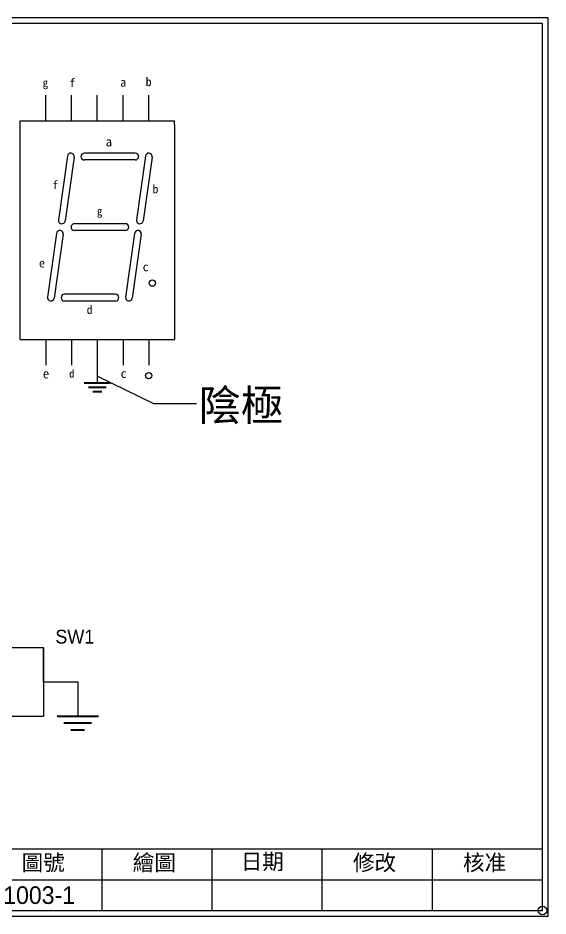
# Model space of a CAD drawing. Extents: x 275 to 562, y 265 to 469.
# Drawn here: x 441.5 to 561.9, y 264.9 to 468.9 of the extents above; entities that cross this region are included whole.
import ezdxf

# ---------------------------------------------------------------- set-up
doc = ezdxf.new("R2010")
doc.units = 0
doc.layers.get('0').update_dxf_attribs({"linetype": 'CONTINUOUS'})
doc.layers.add('圖框層', color=7, linetype='CONTINUOUS')
doc.layers.add('標尺寸層', color=3, linetype='CONTINUOUS')
doc.styles.add('CNS', font='')
doc.styles.add('STSL', font='kaiu.ttf')
doc.styles.get('CNS').set_extended_font_data('PMingLiU')

msp = doc.modelspace()

# ---------------------------------------------------------------- linework, layer by layer
for p, q in [((452.77, 437.54), (450.74, 423.05)), ((454.3, 437.32), (452.26, 422.83)), ((468.17, 438.2), (456.62, 438.2)), ((468.17, 436.66), (456.62, 436.66)), ((470.49, 437.54), (468.45, 423.05)), ((472.01, 437.32), (469.98, 422.83)), ((465.92, 422.18), (454.37, 422.18)), ((465.92, 420.64), (454.37, 420.64)), ((450.31, 419.99), (448.27, 405.5)), ((451.83, 419.78), (449.8, 405.29)), ((468.02, 419.99), (465.99, 405.5)), ((469.55, 419.78), (467.51, 405.29)), ((463.67, 406.17), (452.12, 406.17)), ((463.67, 404.63), (452.12, 404.63))]:
    msp.add_line(p, q)
at = {"color": 7}
msp.add_circle((560.65, 266.2), 1, dxfattribs=at)
for centre, start, end in [((453.54, 437.43), 352, 172), ((456.62, 437.43), 90, 270), ((468.17, 437.43), 270, 90), ((471.25, 437.43), 352, 172), ((451.5, 422.94), 172, 352), ((469.21, 422.94), 172, 352), ((451.07, 419.89), 352, 172), ((454.37, 421.41), 90, 270), ((465.92, 421.41), 270, 90), ((468.79, 419.89), 352, 172), ((452.12, 405.4), 90, 270), ((463.67, 405.4), 270, 90), ((449.03, 405.4), 172, 352), ((466.75, 405.4), 172, 352)]:
    msp.add_arc(centre, 0.77, start, end)
at = {"layer": '圖框層', "color": 7}
for p, q in [((561.9, 468.91), (274.9, 468.91)), ((560.65, 467.66), (276.15, 467.66)), ((560.65, 266.2), (560.65, 467.66)), ((561.9, 264.95), (561.9, 468.91)), ((276.15, 280.2), (560.65, 280.2)), ((460.65, 266.2), (460.65, 280.2)), ((485.65, 266.2), (485.65, 280.2)), ((510.65, 266.2), (510.65, 280.2)), ((535.65, 266.2), (535.65, 280.2)), ((410.65, 273.2), (560.65, 273.2)), ((276.15, 266.2), (560.65, 266.2)), ((274.9, 264.95), (561.9, 264.95))]:
    msp.add_line(p, q, dxfattribs=at)
at = {"layer": '標尺寸層', "color": 7}
for p, q in [((447.87, 445.56), (447.87, 451.41)), ((453.72, 445.56), (453.72, 451.41)), ((459.56, 445.56), (459.56, 451.41)), ((465.41, 445.56), (465.41, 451.41)), ((471.26, 445.56), (471.26, 451.41)), ((442.02, 445.56), (477.11, 445.56)), ((442.02, 444.64), (442.02, 445.56)), ((477.11, 444.64), (477.11, 445.56)), ((442.02, 395.91), (442.02, 444.64)), ((477.11, 444.64), (477.11, 395.91)), ((442.02, 395.91), (477.11, 395.91)), ((447.87, 395.91), (447.87, 390.06)), ((453.72, 395.91), (453.72, 390.06)), ((459.56, 395.91), (459.56, 390.06)), ((465.41, 395.91), (465.41, 390.06)), ((471.26, 395.91), (471.26, 390.06)), ((459.56, 390.06), (459.56, 386.06)), ((459.49, 387.62), (472.31, 381.35)), ((472.31, 381.35), (482.06, 381.35)), ((408.32, 325.95), (447.32, 325.95)), ((447.32, 318.15), (447.32, 325.95)), ((447.32, 325.95), (447.32, 310.35)), ((447.32, 318.15), (455.12, 318.15)), ((455.12, 318.15), (455.12, 310.35)), ((408.32, 310.35), (447.32, 310.35))]:
    msp.add_line(p, q, dxfattribs=at)
at = {"layer": '標尺寸層', "color": 7, "lineweight": 40}
for p, q in [((456.56, 386.06), (462.56, 386.06)), ((456.56, 386.06), (462.56, 386.06)), ((457.56, 385.06), (461.56, 385.06)), ((458.56, 384.06), (460.56, 384.06)), ((450.44, 310.35), (459.8, 310.35)), ((452, 308.79), (458.24, 308.79)), ((453.56, 307.23), (456.68, 307.23))]:
    msp.add_line(p, q, dxfattribs=at)
at = {"layer": '標尺寸層', "color": 7}
for centre in [(472.05, 408.7), (471.24, 387.68)]:
    msp.add_circle(centre, 0.72, dxfattribs=at)

# ---------------------------------------------------------------- texts
at = {"layer": '圖框層', "color": 4, "style": 'STSL'}
for s, height, p in [('f', 1.88, (453.24, 453.25)), ('b', 2.02, (470.53, 453.43)), ('g', 1.83, (447.15, 453.32)), ('a', 2.04, (464.75, 453.3)), ('a', 2.15, (461.44, 439.75)), ('f', 1.85, (449.39, 430.09)), ('b', 1.93, (472.12, 429.08)), ('g', 1.82, (459.47, 424.13)), ('e', 2.01, (446.32, 412.26)), ('c', 2.04, (469.85, 411.38)), ('d', 1.96, (457.14, 401.68)), ('e', 2.15, (447.19, 387.06)), ('d', 1.82, (453.15, 387.23)), ('c', 2.05, (464.86, 387.15))]:
    msp.add_text(s, height=height, dxfattribs=at).set_placement(p)
at = {"layer": '圖框層', "color": 7, "style": 'STSL'}
for s, height, p in [('陰極', 7.018, (482.56, 377.43)), ('繪圖', 3.6, (467.59, 275.29)), ('日期', 3.6, (492.12, 275.53)), ('圖號', 3.6, (442.36, 275.28)), ('修改', 3.6, (517.59, 275.29)), ('核准', 3.6, (542.59, 275.29))]:
    msp.add_text(s, height=height, dxfattribs=at).set_placement(p)
at = {"layer": '標尺寸層', "color": 7, "attachment_point": 1, "style": 'CNS'}
for s, width, insert, char_height in [('SW1', 20.4143, (450.04, 329.95), 3.12), ('\\pt80;1003-1', 18.7487, (438.21, 271.69), 4)]:
    msp.add_mtext_dynamic_manual_height_columns(s, width=width, gutter_width=32.5, heights=[0], dxfattribs=dict(at, insert=insert, char_height=char_height))

doc.saveas('drawing.dxf')
